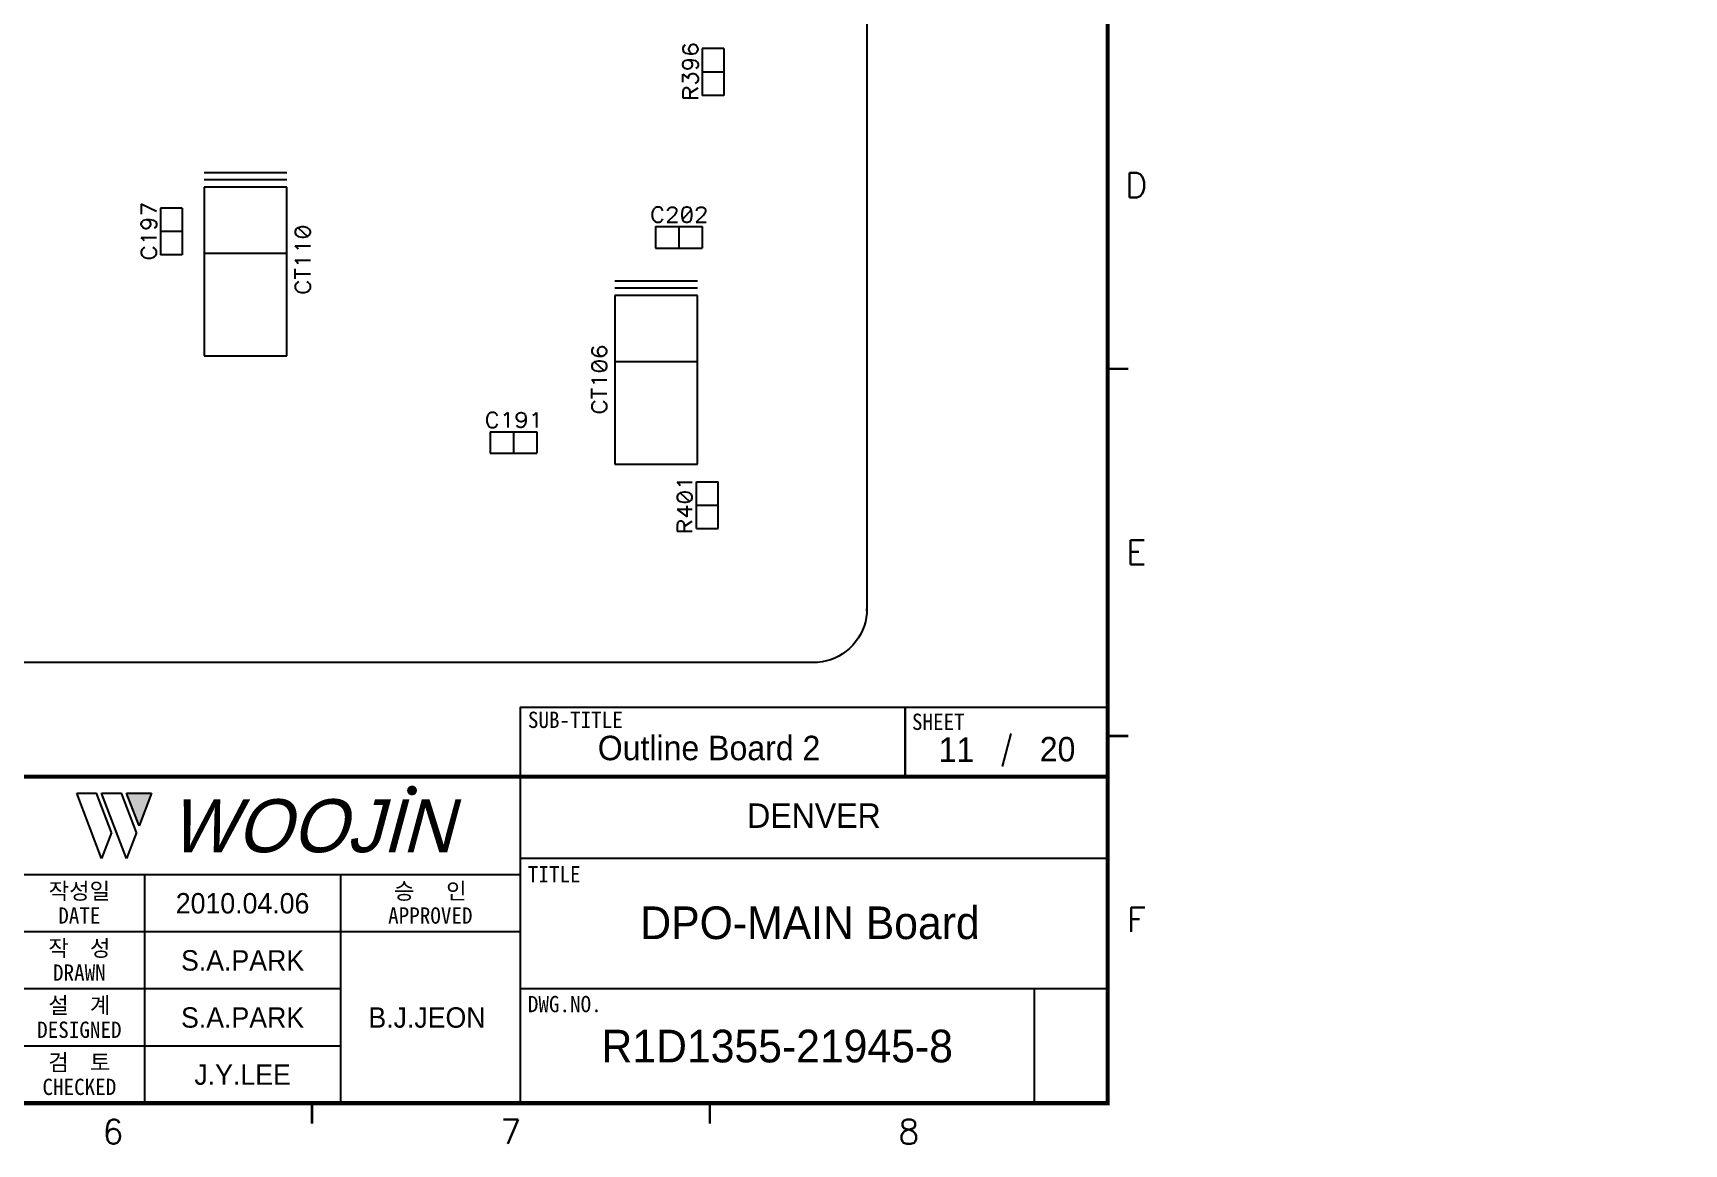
# Model space of a CAD drawing. Extents: x 295 to 953, y 10 to 290.
# Drawn here: x 750.3 to 952.6, y 10 to 146.1 of the extents above; entities that cross this region are included whole.
import ezdxf
from ezdxf.enums import TextEntityAlignment as Align

# ---------------------------------------------------------------- set-up
doc = ezdxf.new("R2010")
doc.units = 0
doc.header["$LTSCALE"] = 5
doc.header["$MEASUREMENT"] = 0
doc.layers.get('0').update_dxf_attribs({"linetype": 'CONTINUOUS', "lineweight": 25})
doc.layers.add('4', color=4, linetype='CONTINUOUS', lineweight=18)
doc.layers.add('6', color=6, linetype='CONTINUOUS', lineweight=13)
for name, color, linetype in [('DV-DPO-A6_BSK', 2, 'CONTINUOUS'), ('SHEET', 3, 'CONTINUOUS'), ('문자', 4, 'CONTINUOUS'), ('테두리', 3, 'CONTINUOUS')]:
    doc.layers.add(name, color=color, linetype=linetype)
doc.styles.add('MARK', font='ARLRDBD.TTF')
doc.styles.get("Standard").update_dxf_attribs({"font": 'simplex.shx'})
doc.styles.add('굴림', font='')
doc.styles.add('굴림체', font='')
doc.styles.get('굴림').set_extended_font_data('Gulim')
doc.styles.get('굴림체').set_extended_font_data('GulimChe')

# ---------------------------------------------------------------- blocks, each defined once
blk = doc.blocks.new('B')
at = {"layer": '문자'}
blk.add_hatch(color=256, dxfattribs=at).paths.add_polyline_path([(13.79, 10), (15.31, 6), (16.84, 10)])
at = {"color": 4, "const_width": 0.6}
blk.add_lwpolyline([(48.46, 10.32, 1), (49.06, 10.32, 1)], format="xyb", close=True, dxfattribs=at)
at = {"layer": '문자'}
for p, q in [((10.73, 2), (7.68, 10)), ((7.68, 10), (10.09, 10)), ((11.94, 5.16), (10.09, 10)), ((10.73, 10), (13.15, 10)), ((13.79, 2), (10.73, 10)), ((14.99, 5.16), (13.15, 10)), ((13.79, 10), (16.84, 10)), ((15.31, 6), (13.79, 10)), ((16.84, 10), (15.31, 6)), ((11.94, 5.16), (10.73, 2)), ((14.99, 5.16), (13.79, 2))]:
    blk.add_line(p, q, dxfattribs=at)
at = {"layer": '문자', "style": 'MARK', "oblique": 15}
blk.add_text('WOOJIN', height=6.5, dxfattribs=at).set_placement((36.4, 6), align=Align.MIDDLE_CENTER)
blk = doc.blocks.new('C')
at = {"layer": 'SHEET'}
for p, q in [((393.14, 60.3), (392.07, 56.28)), ((333, 55), (333, 15)), ((405, 45), (333, 45)), ((333, 43), (247, 43)), ((287, 43), (287, 15)), ((311, 43), (311, 15)), ((333, 36), (247, 36)), ((311, 29), (247, 29)), ((405, 29), (333, 29)), ((396, 29), (396, 15)), ((311, 22), (227, 22))]:
    blk.add_line(p, q, dxfattribs=at)
for points in [[(333, 55), (380.19, 55), (380.19, 63.49), (333, 63.49)], [(380.19, 55), (405, 55), (405, 63.49), (380.19, 63.49)]]:
    blk.add_lwpolyline(points, close=True, dxfattribs=at)
at = {"layer": '테두리'}
blk.add_line((405, 285), (405, 15), dxfattribs=at)
for points, const_width in [([(15, 285), (15, 15), (405, 15), (405, 285), (15, 285)], 0.5), ([(407.5, 105), (405, 105)], 0.3), ([(407.5, 60), (405, 60)], 0.3), ([(15, 55), (405, 55)], 0.5), ([(307.5, 12.5), (307.5, 15)], 0.3), ([(356.25, 12.5), (356.25, 15)], 0.3)]:
    blk.add_lwpolyline(points, dxfattribs=dict(at, const_width=const_width))
blk.add_blockref('B', (271, 43))
at = {"layer": '문자'}
for s, p in [('D', (408.5, 127.5)), ('E', (408.5, 82.5)), ('F', (408.5, 37.5)), ('6', (283.12, 11.5)), ('7', (331.88, 11.5)), ('8', (380.62, 11.5))]:
    blk.add_text(s, height=3, dxfattribs=at).set_placement(p, align=Align.MIDDLE)
at = {"layer": '문자', "style": '굴림체'}
for s, p in [('SUB-TITLE', (339.77, 61.98)), ('SHEET', (384.24, 61.74)), ('작성일', (279, 41)), ('승   인', (322, 41)), ('DATE', (279, 38)), ('APPROVED', (322, 38)), ('작  성', (279, 34)), ('DRAWN', (279, 31)), ('설  계', (279, 27)), ('DESIGNED', (279, 24)), ('검  토', (279, 20)), ('CHECKED', (279, 17))]:
    blk.add_text(s, height=2, dxfattribs=at).set_placement(p, align=Align.MIDDLE_CENTER)
for s, p in [('TITLE', (333.95, 42.05)), ('DWG.NO.', (333.95, 26.15))]:
    blk.add_text(s, height=2, dxfattribs=at).set_placement(p)

msp = doc.modelspace()

# ---------------------------------------------------------------- linework, layer by layer
at = {"layer": 'DV-DPO-A6_BSK', "color": 7}
for p, q in [((852.48, 271.4), (852.48, 75.6)), ((830.01, 144.55), (829.92, 144.28)), ((829.92, 144.28), (829.92, 144.11)), ((829.92, 144.11), (830.01, 143.84)), ((830.19, 144.64), (830.01, 144.55)), ((830.01, 143.84), (830.28, 143.67)), ((830.28, 143.67), (830.72, 143.58)), ((830.72, 144.46), (830.63, 144.2)), ((830.63, 144.2), (830.63, 144.11)), ((830.63, 144.11), (830.72, 143.84)), ((830.9, 144.64), (830.72, 144.46)), ((830.72, 143.84), (830.9, 143.67)), ((831.16, 144.72), (830.9, 144.64)), ((830.9, 143.67), (831.16, 143.58)), ((831.25, 144.72), (831.16, 144.72)), ((831.16, 143.58), (831.52, 143.67)), ((831.52, 144.64), (831.25, 144.72)), ((831.69, 144.46), (831.52, 144.64)), ((831.52, 143.67), (831.69, 143.84)), ((831.78, 144.2), (831.69, 144.46)), ((831.69, 143.84), (831.78, 144.11)), ((831.78, 144.11), (831.78, 144.2)), ((832.3, 144.23), (832.3, 138.5)), ((834.94, 144.23), (832.3, 144.23)), ((834.94, 144.23), (834.94, 138.5)), ((829.92, 142.34), (830.01, 142.61)), ((829.92, 142.25), (829.92, 142.34)), ((830.01, 141.98), (829.92, 142.25)), ((830.01, 142.61), (830.19, 142.78)), ((830.19, 141.81), (830.01, 141.98)), ((830.19, 142.78), (830.54, 142.87)), ((830.45, 141.72), (830.19, 141.81)), ((830.54, 141.72), (830.45, 141.72)), ((830.54, 142.87), (830.81, 142.78)), ((830.54, 142.87), (830.99, 142.87)), ((830.81, 141.81), (830.54, 141.72)), ((830.72, 143.58), (831.16, 143.58)), ((830.81, 142.78), (830.99, 142.61)), ((830.99, 141.98), (830.81, 141.81)), ((830.99, 142.87), (831.43, 142.78)), ((830.99, 142.61), (831.07, 142.34)), ((831.07, 142.25), (830.99, 141.98)), ((831.07, 142.34), (831.07, 142.25)), ((831.43, 142.78), (831.69, 142.61)), ((831.69, 141.9), (831.52, 141.81)), ((831.69, 142.61), (831.78, 142.34)), ((831.78, 142.16), (831.69, 141.9)), ((831.78, 142.34), (831.78, 142.16)), ((829.92, 140.13), (829.92, 141.1)), ((829.92, 141.1), (830.63, 140.57)), ((830.63, 140.83), (830.72, 141.01)), ((830.63, 140.57), (830.63, 140.83)), ((830.72, 141.01), (830.81, 141.1)), ((830.81, 141.1), (831.07, 141.19)), ((831.07, 141.19), (831.25, 141.19)), ((831.25, 141.19), (831.52, 141.1)), ((831.6, 140.04), (831.43, 139.95)), ((831.52, 141.1), (831.69, 140.92)), ((831.69, 140.13), (831.6, 140.04)), ((831.69, 140.92), (831.78, 140.66)), ((831.78, 140.39), (831.69, 140.13)), ((831.78, 140.66), (831.78, 140.39)), ((834.94, 141.36), (832.3, 141.36)), ((830.01, 139.25), (829.92, 138.98)), ((829.92, 138.98), (829.92, 138.19)), ((829.92, 138.19), (831.78, 138.19)), ((830.1, 139.33), (830.01, 139.25)), ((830.28, 139.42), (830.1, 139.33)), ((830.45, 139.42), (830.28, 139.42)), ((830.63, 139.33), (830.45, 139.42)), ((830.72, 139.25), (830.63, 139.33)), ((830.81, 138.98), (830.72, 139.25)), ((830.81, 138.8), (831.78, 139.42)), ((830.81, 138.19), (830.81, 138.98)), ((834.94, 138.5), (832.3, 138.5)), ((781.4, 129.02), (771.28, 129.02)), ((781.4, 128.14), (771.28, 128.14)), ((771.28, 127.26), (771.28, 106.58)), ((781.4, 127.26), (771.28, 127.26)), ((781.4, 106.58), (781.4, 127.26)), ((765.42, 124.28), (763.57, 125.16)), ((763.57, 125.16), (763.57, 123.93)), ((765.94, 124.67), (765.94, 118.95)), ((768.58, 124.67), (765.94, 124.67)), ((768.58, 124.67), (768.58, 118.95)), ((826.25, 124.37), (826.16, 124.1)), ((826.16, 124.1), (826.16, 123.66)), ((826.16, 123.66), (826.25, 123.39)), ((826.34, 124.54), (826.25, 124.37)), ((826.25, 123.39), (826.34, 123.21)), ((826.51, 124.72), (826.34, 124.54)), ((826.69, 124.81), (826.51, 124.72)), ((827.04, 124.81), (826.69, 124.81)), ((827.22, 124.72), (827.04, 124.81)), ((827.4, 124.54), (827.22, 124.72)), ((827.48, 124.37), (827.4, 124.54)), ((827.4, 123.21), (827.48, 123.39)), ((828.9, 123.84), (828.01, 122.95)), ((828.1, 124.46), (828.19, 124.63)), ((828.1, 124.37), (828.1, 124.46)), ((828.19, 124.63), (828.28, 124.72)), ((828.28, 124.72), (828.45, 124.81)), ((828.45, 124.81), (828.81, 124.81)), ((828.81, 124.81), (828.98, 124.72)), ((829.07, 124.1), (828.9, 123.84)), ((828.98, 124.72), (829.07, 124.63)), ((829.07, 124.63), (829.16, 124.46)), ((829.16, 124.28), (829.07, 124.1)), ((829.16, 124.46), (829.16, 124.28)), ((829.87, 124.46), (829.78, 124.01)), ((829.78, 124.01), (829.78, 123.75)), ((829.78, 123.75), (829.87, 123.3)), ((830.05, 124.72), (829.87, 124.46)), ((830.93, 124.46), (829.87, 123.3)), ((830.31, 124.81), (830.05, 124.72)), ((830.49, 124.81), (830.31, 124.81)), ((830.76, 124.72), (830.49, 124.81)), ((830.93, 124.46), (830.76, 124.72)), ((831.02, 124.01), (830.93, 124.46)), ((830.93, 123.3), (831.02, 123.75)), ((831.02, 123.75), (831.02, 124.01)), ((832.43, 123.84), (831.55, 122.95)), ((831.64, 124.46), (831.73, 124.63)), ((831.64, 124.37), (831.64, 124.46)), ((831.73, 124.63), (831.82, 124.72)), ((831.82, 124.72), (831.99, 124.81)), ((831.99, 124.81), (832.35, 124.81)), ((832.35, 124.81), (832.52, 124.72)), ((832.61, 124.1), (832.43, 123.84)), ((832.52, 124.72), (832.61, 124.63)), ((832.61, 124.63), (832.7, 124.46)), ((832.7, 124.28), (832.61, 124.1)), ((832.7, 124.46), (832.7, 124.28)), ((763.57, 122.78), (763.66, 123.05)), ((763.57, 122.69), (763.57, 122.78)), ((763.66, 122.43), (763.57, 122.69)), ((763.66, 123.05), (763.83, 123.22)), ((763.83, 122.25), (763.66, 122.43)), ((763.83, 123.22), (764.19, 123.31)), ((764.1, 122.16), (763.83, 122.25)), ((764.19, 122.16), (764.1, 122.16)), ((764.19, 123.31), (764.45, 123.22)), ((764.19, 123.31), (764.63, 123.31)), ((764.45, 122.25), (764.19, 122.16)), ((764.45, 123.22), (764.63, 123.05)), ((764.63, 122.43), (764.45, 122.25)), ((764.63, 123.31), (765.07, 123.22)), ((764.63, 123.05), (764.71, 122.78)), ((764.71, 122.69), (764.63, 122.43)), ((764.71, 122.78), (764.71, 122.69)), ((765.07, 123.22), (765.33, 123.05)), ((765.33, 122.34), (765.16, 122.25)), ((765.33, 123.05), (765.42, 122.78)), ((765.42, 122.61), (765.33, 122.34)), ((765.42, 122.78), (765.42, 122.61)), ((768.58, 121.81), (765.94, 121.81)), ((782.52, 122.11), (782.43, 121.85)), ((782.43, 121.85), (782.43, 121.67)), ((782.43, 121.67), (782.52, 121.4)), ((782.78, 122.29), (782.52, 122.11)), ((782.52, 121.4), (782.78, 121.23)), ((783.22, 122.38), (782.78, 122.29)), ((782.78, 122.29), (783.93, 121.23)), ((783.49, 122.38), (783.22, 122.38)), ((783.93, 122.29), (783.49, 122.38)), ((784.19, 122.11), (783.93, 122.29)), ((783.93, 121.23), (784.19, 121.4)), ((784.28, 121.85), (784.19, 122.11)), ((784.19, 121.4), (784.28, 121.67)), ((784.28, 121.67), (784.28, 121.85)), ((826.34, 123.21), (826.51, 123.04)), ((826.51, 123.04), (826.69, 122.95)), ((826.57, 122.43), (832.29, 122.43)), ((826.57, 122.43), (826.57, 119.79)), ((826.69, 122.95), (827.04, 122.95)), ((827.04, 122.95), (827.22, 123.04)), ((827.22, 123.04), (827.4, 123.21)), ((828.01, 122.95), (829.25, 122.95)), ((829.43, 122.43), (829.43, 119.79)), ((829.87, 123.3), (830.05, 123.04)), ((830.05, 123.04), (830.31, 122.95)), ((830.31, 122.95), (830.49, 122.95)), ((830.49, 122.95), (830.76, 123.04)), ((830.76, 123.04), (830.93, 123.3)), ((831.55, 122.95), (832.79, 122.95)), ((832.29, 122.43), (832.29, 119.79)), ((763.83, 120.83), (763.57, 121.1)), ((763.57, 121.1), (765.42, 121.1)), ((763.66, 119.6), (763.57, 119.42)), ((763.57, 119.42), (763.57, 119.07)), ((763.83, 119.77), (763.66, 119.6)), ((763.92, 120.66), (763.83, 120.83)), ((764.01, 119.86), (763.83, 119.77)), ((765.16, 119.77), (764.98, 119.86)), ((765.33, 119.6), (765.16, 119.77)), ((765.42, 119.42), (765.33, 119.6)), ((765.42, 119.07), (765.42, 119.42)), ((782.69, 119.82), (782.43, 120.08)), ((782.43, 120.08), (784.28, 120.08)), ((782.78, 119.64), (782.69, 119.82)), ((782.78, 121.23), (783.22, 121.14)), ((783.22, 121.14), (783.49, 121.14)), ((783.49, 121.14), (783.93, 121.23)), ((826.57, 119.79), (832.29, 119.79)), ((763.57, 119.07), (763.66, 118.89)), ((763.66, 118.89), (763.83, 118.72)), ((763.83, 118.72), (764.01, 118.63)), ((764.01, 118.63), (764.27, 118.54)), ((764.27, 118.54), (764.71, 118.54)), ((764.71, 118.54), (764.98, 118.63)), ((764.98, 118.63), (765.16, 118.72)), ((765.16, 118.72), (765.33, 118.89)), ((765.33, 118.89), (765.42, 119.07)), ((768.58, 118.95), (765.94, 118.95)), ((781.4, 119.12), (771.28, 119.12)), ((782.69, 118.05), (782.43, 118.31)), ((782.43, 118.31), (784.28, 118.31)), ((782.78, 117.87), (782.69, 118.05)), ((782.43, 116.02), (782.43, 117.26)), ((782.43, 116.64), (784.28, 116.64)), ((782.52, 115.4), (782.43, 115.23)), ((782.69, 115.58), (782.52, 115.4)), ((782.87, 115.67), (782.69, 115.58)), ((784.02, 115.58), (783.84, 115.67)), ((784.19, 115.4), (784.02, 115.58)), ((784.28, 115.23), (784.19, 115.4)), ((831.7, 115.75), (821.58, 115.75)), ((782.43, 115.23), (782.43, 114.88)), ((782.43, 114.88), (782.52, 114.7)), ((782.52, 114.7), (782.69, 114.52)), ((782.69, 114.52), (782.87, 114.44)), ((782.87, 114.44), (783.14, 114.35)), ((783.14, 114.35), (783.58, 114.35)), ((783.58, 114.35), (783.84, 114.44)), ((783.84, 114.44), (784.02, 114.52)), ((784.02, 114.52), (784.19, 114.7)), ((784.19, 114.7), (784.28, 114.88)), ((784.28, 114.88), (784.28, 115.23)), ((831.7, 114.87), (821.58, 114.87)), ((821.58, 113.99), (821.58, 93.31)), ((831.7, 113.99), (821.58, 113.99)), ((831.7, 93.31), (831.7, 113.99)), ((818.84, 107.53), (818.75, 107.27)), ((818.75, 107.27), (818.75, 107.09)), ((819.02, 107.62), (818.84, 107.53)), ((819.55, 107.44), (819.46, 107.18)), ((819.72, 107.62), (819.55, 107.44)), ((819.99, 107.71), (819.72, 107.62)), ((820.08, 107.71), (819.99, 107.71)), ((820.34, 107.62), (820.08, 107.71)), ((820.51, 107.44), (820.34, 107.62)), ((820.6, 107.18), (820.51, 107.44)), ((771.28, 106.58), (781.4, 106.58)), ((818.75, 107.09), (818.84, 106.83)), ((818.84, 105.67), (818.75, 105.41)), ((818.75, 105.41), (818.75, 105.23)), ((818.75, 105.23), (818.84, 104.97)), ((818.84, 106.83), (819.11, 106.65)), ((819.11, 105.85), (818.84, 105.67)), ((819.11, 106.65), (819.55, 106.56)), ((819.55, 105.94), (819.11, 105.85)), ((819.11, 105.85), (820.25, 104.8)), ((819.46, 107.18), (819.46, 107.09)), ((819.46, 107.09), (819.55, 106.83)), ((819.55, 106.83), (819.72, 106.65)), ((819.55, 106.56), (819.99, 106.56)), ((819.81, 105.94), (819.55, 105.94)), ((819.72, 106.65), (819.99, 106.56)), ((820.25, 105.85), (819.81, 105.94)), ((819.99, 106.56), (820.34, 106.65)), ((820.51, 105.67), (820.25, 105.85)), ((820.34, 106.65), (820.51, 106.83)), ((820.51, 106.83), (820.6, 107.09)), ((820.6, 105.41), (820.51, 105.67)), ((820.51, 104.97), (820.6, 105.23)), ((820.6, 107.09), (820.6, 107.18)), ((820.6, 105.23), (820.6, 105.41)), ((831.7, 105.85), (821.58, 105.85)), ((819.02, 103.38), (818.75, 103.65)), ((818.75, 103.65), (820.6, 103.65)), ((818.84, 104.97), (819.11, 104.8)), ((819.11, 103.2), (819.02, 103.38)), ((819.11, 104.8), (819.55, 104.71)), ((819.55, 104.71), (819.81, 104.71)), ((819.81, 104.71), (820.25, 104.8)), ((820.25, 104.8), (820.51, 104.97)), ((818.75, 101.35), (818.75, 102.59)), ((818.75, 101.97), (820.6, 101.97)), ((805.99, 99.22), (805.9, 98.95)), ((806.08, 99.4), (805.99, 99.22)), ((806.25, 99.57), (806.08, 99.4)), ((806.43, 99.66), (806.25, 99.57)), ((806.78, 99.66), (806.43, 99.66)), ((806.96, 99.57), (806.78, 99.66)), ((807.14, 99.4), (806.96, 99.57)), ((807.23, 99.22), (807.14, 99.4)), ((808.02, 99.31), (808.2, 99.4)), ((808.2, 99.4), (808.47, 99.66)), ((808.47, 99.66), (808.47, 97.81)), ((809.53, 99.13), (809.62, 99.4)), ((809.53, 99.04), (809.53, 99.13)), ((809.62, 99.4), (809.79, 99.57)), ((809.79, 99.57), (810.06, 99.66)), ((810.06, 99.66), (810.15, 99.66)), ((810.15, 99.66), (810.41, 99.57)), ((810.41, 99.57), (810.59, 99.4)), ((810.59, 99.4), (810.67, 99.04)), ((811.56, 99.31), (811.73, 99.4)), ((811.73, 99.4), (812, 99.66)), ((812, 99.66), (812, 97.81)), ((818.84, 100.73), (818.75, 100.56)), ((818.75, 100.56), (818.75, 100.21)), ((818.75, 100.21), (818.84, 100.03)), ((819.02, 100.91), (818.84, 100.73)), ((818.84, 100.03), (819.02, 99.85)), ((819.19, 101), (819.02, 100.91)), ((819.02, 99.85), (819.19, 99.77)), ((819.19, 99.77), (819.46, 99.68)), ((819.46, 99.68), (819.9, 99.68)), ((819.9, 99.68), (820.16, 99.77)), ((820.34, 100.91), (820.16, 101)), ((820.16, 99.77), (820.34, 99.85)), ((820.51, 100.73), (820.34, 100.91)), ((820.34, 99.85), (820.51, 100.03)), ((820.6, 100.56), (820.51, 100.73)), ((820.51, 100.03), (820.6, 100.21)), ((820.6, 100.21), (820.6, 100.56)), ((805.9, 98.95), (805.9, 98.51)), ((805.9, 98.51), (805.99, 98.25)), ((805.99, 98.25), (806.08, 98.07)), ((806.08, 98.07), (806.25, 97.9)), ((806.25, 97.9), (806.43, 97.81)), ((806.31, 97.29), (812.03, 97.29)), ((806.31, 97.29), (806.31, 94.64)), ((806.43, 97.81), (806.78, 97.81)), ((806.78, 97.81), (806.96, 97.9)), ((806.96, 97.9), (807.14, 98.07)), ((807.14, 98.07), (807.23, 98.25)), ((809.17, 97.29), (809.17, 94.64)), ((809.62, 98.78), (809.53, 99.04)), ((809.79, 98.6), (809.62, 98.78)), ((809.7, 97.9), (809.62, 98.07)), ((809.97, 97.81), (809.7, 97.9)), ((810.06, 98.51), (809.79, 98.6)), ((810.15, 97.81), (809.97, 97.81)), ((810.15, 98.51), (810.06, 98.51)), ((810.41, 98.6), (810.15, 98.51)), ((810.41, 97.9), (810.15, 97.81)), ((810.59, 98.78), (810.41, 98.6)), ((810.59, 98.16), (810.41, 97.9)), ((810.67, 99.04), (810.59, 98.78)), ((810.67, 98.6), (810.59, 98.16)), ((810.67, 99.04), (810.67, 98.6)), ((812.03, 97.29), (812.03, 94.64)), ((806.31, 94.64), (812.03, 94.64)), ((821.58, 93.31), (831.7, 93.31)), ((829.49, 90.84), (829.23, 91.11)), ((829.23, 91.11), (831.08, 91.11)), ((831.6, 85.42), (831.6, 91.14)), ((831.6, 91.14), (834.24, 91.14)), ((834.24, 85.42), (834.24, 91.14)), ((829.31, 89.61), (829.23, 89.34)), ((829.23, 89.34), (829.23, 89.16)), ((829.23, 89.16), (829.31, 88.9)), ((829.58, 89.78), (829.31, 89.61)), ((829.58, 90.66), (829.49, 90.84)), ((830.02, 89.87), (829.58, 89.78)), ((829.58, 89.78), (830.73, 88.72)), ((830.29, 89.87), (830.02, 89.87)), ((830.73, 89.78), (830.29, 89.87)), ((830.99, 89.61), (830.73, 89.78)), ((831.08, 89.34), (830.99, 89.61)), ((830.99, 88.9), (831.08, 89.16)), ((831.08, 89.16), (831.08, 89.34)), ((831.08, 87.75), (829.23, 87.75)), ((829.23, 87.75), (830.46, 86.86)), ((829.31, 88.9), (829.58, 88.72)), ((829.58, 88.72), (830.02, 88.64)), ((830.02, 88.64), (830.29, 88.64)), ((830.29, 88.64), (830.73, 88.72)), ((830.46, 86.86), (830.46, 88.19)), ((830.73, 88.72), (830.99, 88.9)), ((831.6, 88.28), (834.24, 88.28)), ((829.31, 86.16), (829.23, 85.89)), ((829.23, 85.89), (829.23, 85.1)), ((829.23, 85.1), (831.08, 85.1)), ((829.4, 86.24), (829.31, 86.16)), ((829.58, 86.33), (829.4, 86.24)), ((829.76, 86.33), (829.58, 86.33)), ((829.93, 86.24), (829.76, 86.33)), ((830.02, 86.16), (829.93, 86.24)), ((830.11, 85.89), (830.02, 86.16)), ((830.11, 85.71), (831.08, 86.33)), ((830.11, 85.1), (830.11, 85.89)), ((831.6, 85.42), (834.24, 85.42)), ((852.45, 75.05), (852.39, 74.51)), ((852.48, 75.6), (852.45, 75.05)), ((852.5, 75.05), (852.48, 75.6)), ((851.92, 72.95), (851.68, 72.45)), ((852.12, 73.45), (851.92, 72.95)), ((852.28, 73.98), (852.12, 73.45)), ((852.39, 74.51), (852.28, 73.98)), ((850.73, 71.13), (850.35, 70.74)), ((851.09, 71.54), (850.73, 71.13)), ((851.4, 71.99), (851.09, 71.54)), ((851.68, 72.45), (851.4, 71.99)), ((845.88, 69), (529.08, 69)), ((846.43, 69.02), (845.88, 69)), ((846.97, 69.09), (846.43, 69.02)), ((847.5, 69.2), (846.97, 69.09)), ((848.02, 69.35), (847.5, 69.2)), ((848.53, 69.55), (848.02, 69.35)), ((849.02, 69.79), (848.53, 69.55)), ((849.49, 70.07), (849.02, 69.79)), ((849.93, 70.39), (849.49, 70.07)), ((850.35, 70.74), (849.93, 70.39))]:
    msp.add_line(p, q, dxfattribs=at)

# ---------------------------------------------------------------- block references
msp.add_blockref('C', (476.98, 0))

# ---------------------------------------------------------------- texts
at = {"color": 4, "style": '굴림'}
for s, p in [('2010.04.06', (775.98, 39.5)), ('S.A.PARK', (775.98, 32.5)), ('S.A.PARK', (775.98, 25.5)), ('B.J.JEON', (798.57, 25.5)), ('J.Y.LEE', (775.98, 18.5))]:
    msp.add_text(s, height=2.5, dxfattribs=at).set_placement(p, align=Align.MIDDLE_CENTER)
at = {"layer": '4', "style": '굴림'}
for s, p in [('Outline Board 2', (833.13, 58.53)), ('11', (863.44, 58.33)), ('20', (875.83, 58.38)), ('DENVER', (845.98, 50.24))]:
    msp.add_text(s, height=3, dxfattribs=at).set_placement(p, align=Align.MIDDLE_CENTER)
at = {"layer": '6', "color": 4, "char_height": 3, "attachment_point": 4, "style": '굴림체'}
for insert, width in [((905.28, 137.42), 36.962), ((952.58, 106.26), 52.2944), ((952.58, 102.14), 52.2944)]:
    msp.add_mtext('{\\f굴림|b0|i0|c129;\\C7;', dxfattribs=dict(at, insert=insert, width=width))
at = {"layer": '문자', "style": '굴림'}
for s, p in [('DPO-MAIN Board', (845.5, 37.11)), ('R1D1355-21945-8', (841.48, 22))]:
    msp.add_text(s, height=4, dxfattribs=at).set_placement(p, align=Align.MIDDLE_CENTER)

doc.saveas('drawing.dxf')
